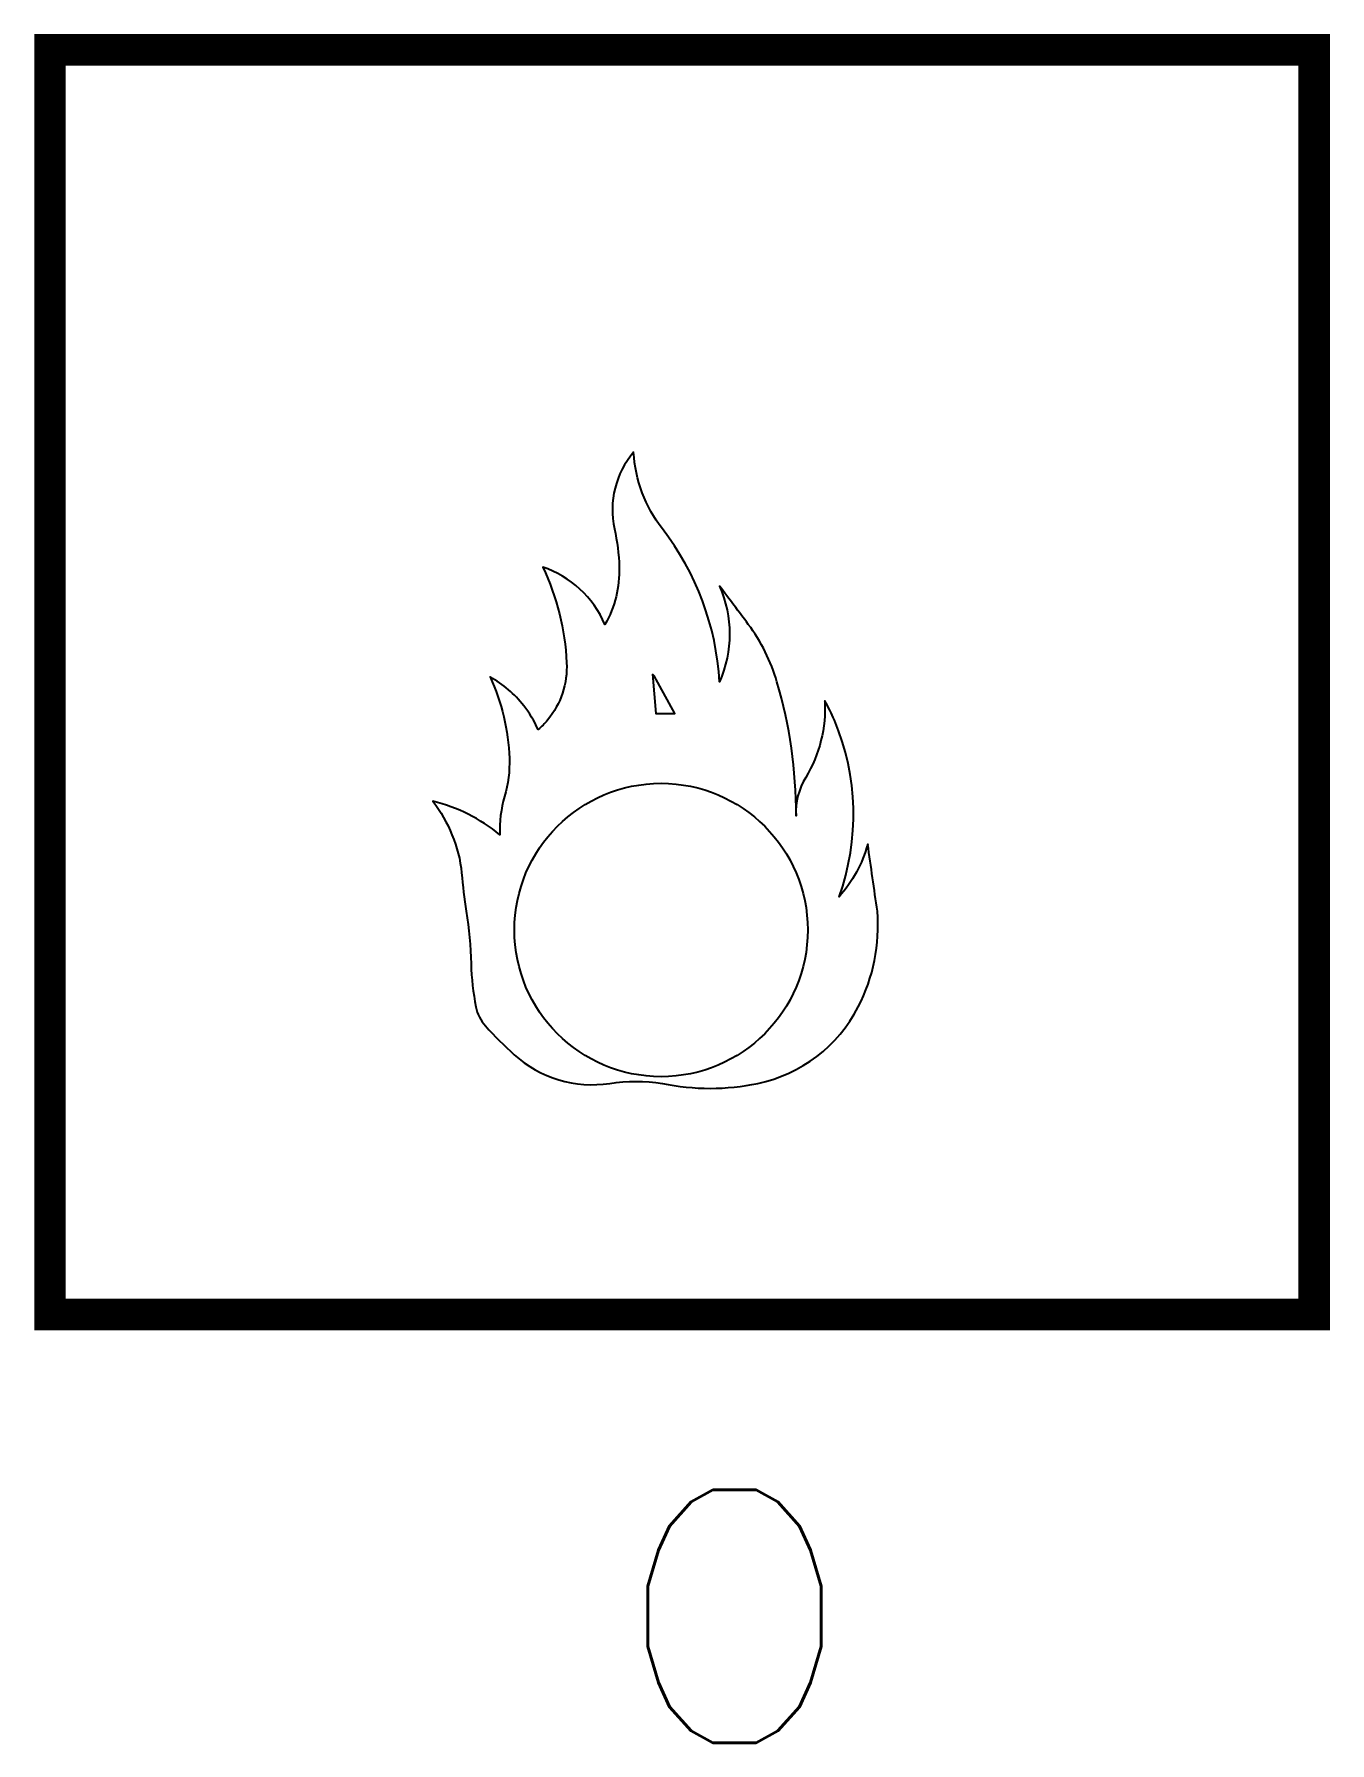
# Model space of a CAD drawing. Extents: x -5.1 to 5.1, y -8.4 to 5.1.
import ezdxf

# ---------------------------------------------------------------- set-up
doc = ezdxf.new("R2010")
doc.units = 0
doc.layers.add('TXT', color=7, linetype='CONTINUOUS')
doc.layers.add('VEILIG', color=7, linetype='CONTINUOUS')
doc.styles.get("Standard").update_dxf_attribs({"font": 'txt.shx'})

msp = doc.modelspace()

# ---------------------------------------------------------------- linework, layer by layer
at = {"layer": 'VEILIG', "color": 0, "const_width": 0.25}
msp.add_lwpolyline([(-4.996, -5), (5.004, -5), (5.004, 5), (-4.996, 5)], close=True, dxfattribs=at)
at = {"layer": 'VEILIG', "color": 0}
msp.add_lwpolyline([(-0.152, -3.173, 0.104122), (0.604, -3.173, 0.2255), (1.398, -2.568, 0.140281), (1.549, -1.812, 0.000763), (1.473, -1.282, -0.112021), (1.246, -1.698, 0.18821), (1.209, -0.3, 0.032291), (1.133, -0.148, -0.150368), (0.982, -0.753, 0.150368), (0.906, -1.056, 0.072783), (0.755, 0.003, 0.08845), (0.528, 0.457, 0.001706), (0.301, 0.759, -0.207987), (0.301, 0.003, 0.150368), (-0.152, 1.213, -0.150368), (-0.379, 1.818, 0.236068), (-0.531, 1.213, -0.047192), (-0.493, 0.91, -0.138383), (-0.606, 0.457, 0.21296), (-1.098, 0.91, -0.09902), (-0.909, 0.154, -0.186795), (-1.06, -0.3, -0.047192), (-1.135, -0.375, 0.062258), (-1.249, -0.186, 0.09902), (-1.514, 0.041, -0.09902), (-1.362, -0.602, -0.07919), (-1.4, -0.904, 0.07919), (-1.438, -1.207, 0.115121), (-1.967, -0.942, -0.062258), (-1.816, -1.207, -0.075047), (-1.74, -1.509, 0.014595), (-1.703, -1.812, -0.031452), (-1.665, -2.228, 0.041464), (-1.627, -2.568, 0.135882), (-1.551, -2.719, 0.025826), (-1.324, -2.946, 0.224827), (-0.568, -3.173, -0.075565)], format="xyb", close=True, dxfattribs=at)
msp.add_lwpolyline([(-0.23, 0.062), (-0.203, -0.248), (-0.054, -0.248), (-0.216, 0.049)], close=True, dxfattribs=at)
msp.add_circle((-0.162, -1.96), 1.16, dxfattribs=at)

# ---------------------------------------------------------------- texts
at = {"layer": 'TXT', "color": 0}
msp.add_text('O', height=2, dxfattribs=at).set_placement((-0.524, -8.388))

doc.saveas('drawing.dxf')
